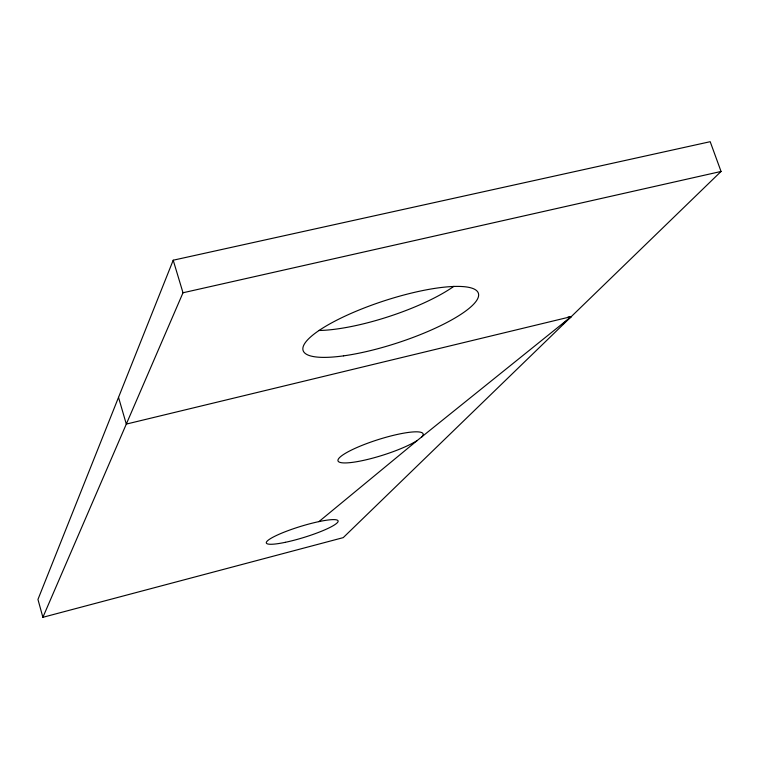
<?xml version="1.0" encoding="UTF-8"?>
<svg xmlns="http://www.w3.org/2000/svg" width="759" height="759" viewBox="0 0 759 759"><rect width="100%" height="100%" fill="white"/><g stroke="black" fill="none" stroke-linecap="round" stroke-linejoin="round"><path stroke-width="1.14" d="M173.204 260.214L37.95 599.449L42.884 617.304L343.239 537.628L721.05 171.458L710.196 141.696L173.204 260.214L183.004 292.765L42.884 617.304M562.372 324.397L571.271 316.607L567.77 317.234M318.884 521.651L417.251 440.495L571.271 316.607L126.307 424.091L118.518 397.346M183.004 292.765L721.05 171.458M417.251 440.495A44.658 8.121 -17.6 0 1 345.345 462.933A44.658 8.121 -17.6 0 1 373.58 441.121A44.658 8.121 -17.6 0 1 421.577 437.146M453.91 286.304A91.905 23.311 -18.1 0 1 318.761 330.497M285.232 542.334A37.552 5.759 -17.1 0 0 338.125 521.035A37.552 5.759 -17.1 0 0 283.249 532.514A37.552 5.759 -17.1 0 0 285.232 542.334M343.628 355.848A92.181 22.049 -18.1 0 0 478.549 296.057A92.181 22.049 -18.1 0 0 349.994 313.884A92.181 22.049 -18.1 0 0 343.628 355.848"/></g></svg>
